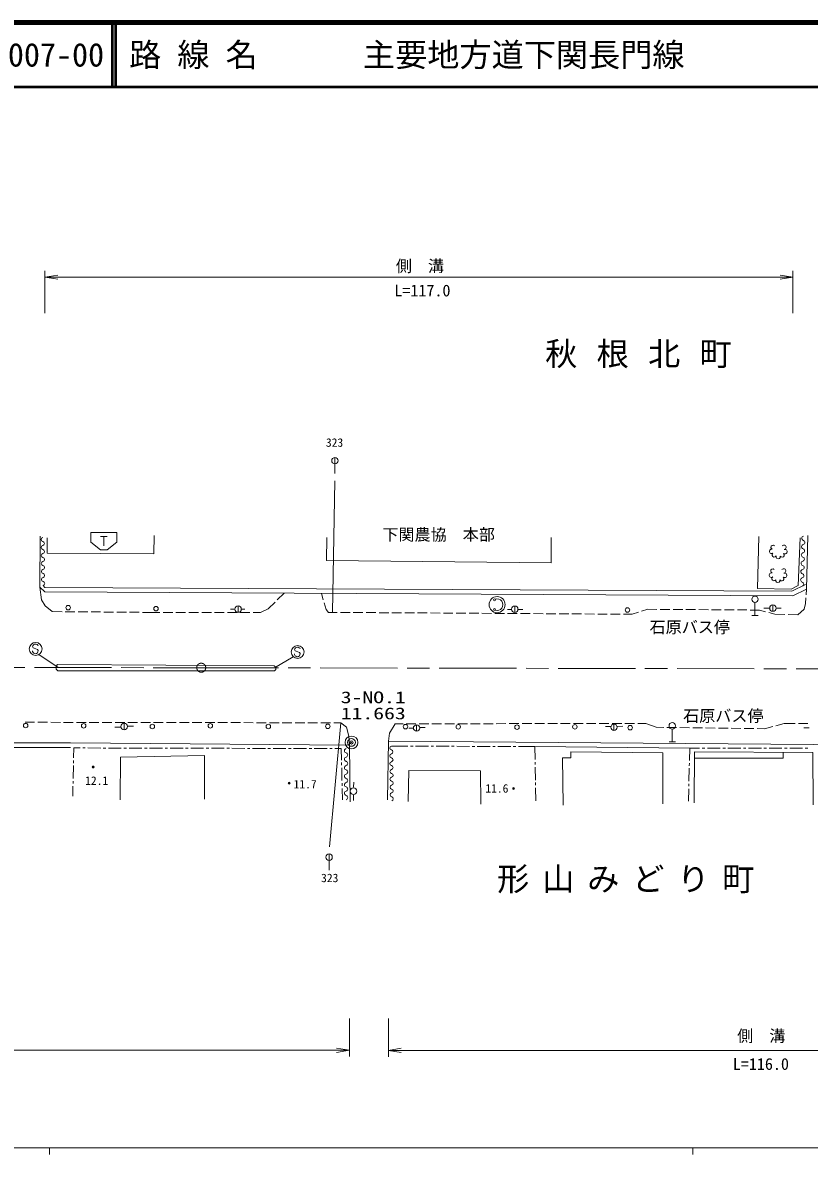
# Model space of a CAD drawing. Units: millimetres, scale not verified. Extents: x 40000 to 680000, y 20000 to 380000.
# Drawn here: x 163816 to 286144, y 204000 to 380000 of the extents above; entities that cross this region are included whole.
import ezdxf
from ezdxf.enums import TextEntityAlignment as Align

# ---------------------------------------------------------------- set-up
doc = ezdxf.new("R2010")
doc.units = ezdxf.units.MM
doc.header["$LTSCALE"] = 1000
doc.header["$PDMODE"] = 32
doc.header["$PDSIZE"] = 500
doc.linetypes.add('CHAIN', pattern=[18.5, 12, -1.5, 3.5, -1.5])
for name, color, linetype, lineweight in [('M-BMK', 2, 'CHAIN', 13), ('M-BMK-SRVR', 3, 'Continuous', 13), ('M-STR-HTXT', 7, 'Continuous', 13), ('M-STR-STRC', 7, 'Continuous', 13), ('M-STR-STRD', 7, 'Continuous', 13), ('M-TTL', 2, 'Continuous', 140), ('M-TTL-BAND', 7, 'Continuous', 13), ('M-TTL-LINE', 7, 'Continuous', 50), ('M-WORK', 1, 'Continuous', 13)]:
    doc.layers.add(name, color=color, linetype=linetype, lineweight=lineweight)
doc.layers.add('M-BMK-HTXT', color=7, linetype='Continuous')
doc.layers.add('M-TTL-TXT', color=7, linetype='Continuous')
doc.styles.add('ＭＳ ゴシック', font='')
doc.styles.get('ＭＳ ゴシック').set_extended_font_data('MS Gothic')

# ---------------------------------------------------------------- blocks, each defined once
blk = doc.blocks.new('open_arrow')
at = {"color": 0, "linetype": 'Continuous', "lineweight": -2}
blk.add_lwpolyline([(7.5, 1.25), (0, 0), (7.5, -1.25)], dxfattribs=at)

msp = doc.modelspace()

# ---------------------------------------------------------------- linework, layer by layer
at = {"layer": 'M-BMK'}
msp.add_lwpolyline([(91637, 279783), (191586, 279678), (352610, 279389)], dxfattribs=at)
msp.add_circle((191586, 279678), 700, dxfattribs=at)
at = {"layer": 'M-BMK-SRVR'}
for radius in [1000, 600]:
    msp.add_circle((214950, 268059), radius, dxfattribs=at)
msp.add_point((214950, 268059), dxfattribs=at)
at = {"layer": 'M-STR-HTXT'}
for p, q in [((167276, 334826), (167276, 341417)), ((167276, 340417), (283581, 340417)), ((283581, 334826), (283581, 341417)), ((214644, 225115), (214644, 219201)), ((220688, 225115), (220688, 219161)), ((101030, 220201), (214644, 220201)), ((220688, 220161), (336727, 220161))]:
    msp.add_line(p, q, dxfattribs=at)
at = {"layer": 'M-STR-STRC'}
for p, q in [((165363, 282202), (165324, 282311)), ((165376, 283090), (165360, 282976)), ((165360, 282976), (165446, 282794)), ((165447, 282024), (165363, 282202)), ((165505, 283229), (165376, 283090)), ((165446, 282794), (165597, 282721)), ((165550, 281950), (165447, 282024)), ((165636, 283321), (165505, 283229)), ((165696, 281875), (165550, 281950)), ((165597, 282721), (166129, 282532)), ((165802, 283355), (165636, 283321)), ((165817, 281858), (165696, 281875)), ((165918, 283339), (165802, 283355)), ((165984, 281887), (165817, 281858)), ((166062, 283266), (165918, 283339)), ((166109, 281983), (165984, 281887)), ((166172, 283192), (166062, 283266)), ((166180, 282132), (166109, 281983)), ((166129, 282532), (166209, 282360)), ((166206, 283080), (166172, 283192)), ((166209, 282360), (166180, 282132)), ((166315, 281727), (169364, 279701)), ((206101, 281725), (206062, 281835)), ((206115, 282614), (206099, 282500)), ((206099, 282500), (206184, 282318)), ((206185, 281548), (206101, 281725)), ((206243, 282752), (206115, 282614)), ((206184, 282318), (206335, 282244)), ((206374, 282845), (206243, 282752)), ((206335, 282244), (206867, 282056)), ((206540, 282879), (206374, 282845)), ((206656, 282862), (206540, 282879)), ((206800, 282790), (206656, 282862)), ((206910, 282715), (206800, 282790)), ((206918, 281656), (206847, 281507)), ((206867, 282056), (206948, 281883)), ((206944, 282604), (206910, 282715)), ((206948, 281883), (206918, 281656)), ((202971, 279651), (205893, 281393)), ((206288, 281474), (206185, 281548)), ((206434, 281399), (206288, 281474)), ((206555, 281382), (206434, 281399)), ((206722, 281411), (206555, 281382)), ((206847, 281507), (206722, 281411))]:
    msp.add_line(p, q, dxfattribs=at)
for centre in [(165834, 282604), (206572, 282127)]:
    msp.add_circle(centre, 1000, dxfattribs=at)
at = {"layer": 'M-STR-STRD'}
msp.add_lwpolyline([(169016, 279943), (169016, 279469), (169303, 279215), (202955, 279177), (203173, 279384), (203168, 279744), (202928, 279984), (169261, 280177)], close=True, dxfattribs=at)
at = {"layer": 'M-TTL'}
msp.add_line((680000, 380000), (40000, 380000), dxfattribs=at)
at = {"layer": 'M-TTL-BAND'}
for p, q in [((40000, 205000), (579000, 205000)), ((168000, 205000), (168000, 204000)), ((268000, 205000), (268000, 204000))]:
    msp.add_line(p, q, dxfattribs=at)
at = {"layer": 'M-TTL-LINE'}
for p, q in [((177750, 380000), (177750, 370000)), ((178250, 380000), (178250, 370000)), ((40000, 370000), (680000, 370000))]:
    msp.add_line(p, q, dxfattribs=at)
at = {"layer": 'M-WORK'}
for p, q in [((212375, 309875), (212375, 312375)), ((211975, 288285), (212348, 308754)), ((166489, 292191), (166538, 300153)), ((178440, 300709), (174440, 300709)), ((174440, 300709), (174440, 299209)), ((174440, 299209), (175940, 298009)), ((176940, 300112), (175940, 300112)), ((176440, 298612), (176440, 300112)), ((176940, 298009), (178440, 299209)), ((178440, 299209), (178440, 300709)), ((285708, 291912), (285911, 300220)), ((175940, 298009), (176940, 298009)), ((167276, 291460), (166489, 292191)), ((166489, 292191), (166727, 290237)), ((167279, 292160), (166996, 292445)), ((167279, 292160), (283421, 291577)), ((283421, 291577), (285540, 292609)), ((167276, 291460), (283581, 290876)), ((203418, 290225), (204482, 291273)), ((210280, 291244), (210569, 290228)), ((283581, 290876), (285708, 291912)), ((285540, 289646), (285606, 290530)), ((285643, 291028), (285708, 291912)), ((166727, 290237), (167316, 289317)), ((167316, 289317), (168384, 288409)), ((196155, 288776), (196802, 288776)), ((197318, 289299), (197318, 288299)), ((197816, 288793), (198388, 288801)), ((200810, 288273), (201997, 288825)), ((201997, 288825), (203062, 289874)), ((210705, 289747), (210994, 288730)), ((210994, 288730), (211362, 288289)), ((239202, 288749), (239835, 288749)), ((240337, 289277), (240337, 288277)), ((240833, 288755), (241585, 288755)), ((260051, 288458), (261027, 288769)), ((261027, 288769), (262446, 288759)), ((262946, 288755), (264446, 288745)), ((264946, 288741), (266446, 288730)), ((266946, 288727), (268446, 288716)), ((268946, 288713), (270446, 288702)), ((270946, 288699), (272446, 288688)), ((272946, 288684), (274446, 288674)), ((274946, 288670), (276446, 288660)), ((276946, 288656), (278365, 288646)), ((277686, 287825), (277686, 289825)), ((278365, 288646), (279338, 288392)), ((279074, 288936), (279966, 288936)), ((280473, 289454), (280473, 288454)), ((280972, 288961), (281782, 288961)), ((284356, 287928), (285332, 288763)), ((285332, 288763), (285540, 289646)), ((168384, 288409), (169947, 288396)), ((170447, 288392), (171947, 288380)), ((172447, 288376), (173947, 288363)), ((174447, 288359), (175947, 288347)), ((176447, 288343), (177947, 288330)), ((178447, 288326), (179947, 288314)), ((180447, 288310), (181947, 288297)), ((182447, 288293), (184011, 288280)), ((184011, 288280), (185160, 288280)), ((185660, 288280), (187160, 288279)), ((187660, 288279), (189160, 288278)), ((189660, 288278), (191160, 288277)), ((191660, 288277), (193160, 288276)), ((193660, 288276), (195160, 288276)), ((195660, 288275), (197160, 288275)), ((197660, 288275), (199160, 288274)), ((199660, 288274), (200810, 288273)), ((211362, 288289), (212730, 288280)), ((213230, 288277), (214730, 288268)), ((215230, 288265), (216730, 288255)), ((217230, 288252), (218730, 288243)), ((219230, 288240), (220730, 288231)), ((221230, 288227), (222730, 288218)), ((223230, 288215), (224730, 288206)), ((225230, 288203), (226730, 288193)), ((227230, 288190), (228730, 288181)), ((229230, 288178), (230730, 288169)), ((231230, 288165), (232730, 288156)), ((233230, 288153), (234730, 288144)), ((235230, 288141), (236730, 288131)), ((237230, 288128), (238730, 288119)), ((239230, 288116), (240730, 288107)), ((241230, 288103), (242730, 288094)), ((243230, 288091), (244730, 288082)), ((245230, 288079), (246730, 288069)), ((247230, 288066), (248730, 288057)), ((249230, 288054), (250730, 288045)), ((251230, 288041), (252730, 288032)), ((253230, 288029), (254730, 288020)), ((255230, 288017), (256729, 288007)), ((257229, 288004), (258598, 287996)), ((258598, 287996), (259574, 288306)), ((277186, 287825), (278186, 287825)), ((279822, 288265), (280795, 288011)), ((280795, 288011), (282326, 287975)), ((282825, 287964), (284356, 287928)), ((164184, 271195), (165684, 271192)), ((166184, 271191), (167684, 271189)), ((168184, 271188), (169684, 271185)), ((170184, 271184), (171684, 271182)), ((172184, 271181), (173684, 271178)), ((174184, 271177), (175684, 271175)), ((176184, 271174), (177684, 271171)), ((178184, 271170), (179684, 271168)), ((180184, 271167), (181684, 271164)), ((182184, 271164), (183684, 271161)), ((184184, 271160), (185684, 271157)), ((186184, 271157), (187684, 271154)), ((188184, 271153), (189684, 271151)), ((190184, 271150), (191684, 271147)), ((192184, 271146), (193684, 271144)), ((194184, 271143), (195684, 271140)), ((196184, 271139), (197684, 271137)), ((198184, 271136), (199684, 271133)), ((200184, 271132), (201684, 271130)), ((202184, 271129), (203684, 271126)), ((204184, 271125), (205684, 271123)), ((206184, 271122), (207684, 271119)), ((208184, 271119), (209684, 271116)), ((210184, 271115), (211684, 271112)), ((211546, 251830), (213281, 271110)), ((212184, 271112), (213281, 271110)), ((213281, 271110), (214158, 270444)), ((178156, 270443), (179089, 270460)), ((179605, 271034), (179605, 270034)), ((180103, 270590), (181036, 270590)), ((214158, 270444), (214538, 269045)), ((220688, 268263), (220875, 269509)), ((220875, 269509), (221721, 270969)), ((221721, 270969), (222965, 270970)), ((223465, 270970), (224965, 270971)), ((223854, 270270), (224557, 270270)), ((225075, 270805), (225075, 269805)), ((225465, 270972), (226965, 270973)), ((225571, 270374), (226389, 270374)), ((227465, 270973), (228965, 270974)), ((229465, 270974), (230965, 270975)), ((231465, 270975), (232965, 270976)), ((233465, 270977), (234965, 270978)), ((235465, 270978), (236965, 270979)), ((237465, 270979), (238965, 270980)), ((239465, 270981), (240965, 270981)), ((241465, 270982), (242965, 270983)), ((243465, 270983), (244965, 270984)), ((245465, 270984), (246965, 270985)), ((247465, 270986), (248965, 270987)), ((249465, 270987), (250965, 270988)), ((251465, 270988), (252965, 270989)), ((253465, 270989), (254965, 270990)), ((254431, 270550), (255265, 270538)), ((255465, 270991), (256965, 270992)), ((255765, 270921), (255765, 269921)), ((256234, 270562), (257118, 270575)), ((257465, 270992), (258965, 270993)), ((259465, 270993), (260708, 270994)), ((260708, 270994), (262347, 270423)), ((262347, 270423), (263504, 270408)), ((264004, 270401), (265503, 270380)), ((264825, 268139), (264825, 270139)), ((266003, 270373), (267503, 270353)), ((268003, 270346), (269503, 270325)), ((270003, 270319), (271503, 270298)), ((272003, 270291), (273503, 270271)), ((274003, 270264), (275503, 270243)), ((276002, 270236), (277502, 270216)), ((278002, 270209), (279159, 270193)), ((279159, 270193), (280445, 270534)), ((280929, 270662), (282215, 271003)), ((282215, 271003), (283931, 271003)), ((284431, 271003), (285931, 271003)), ((285297, 270324), (286139, 270324)), ((171250, 267987), (101030, 267990)), ((171250, 267987), (214644, 267651)), ((214538, 269045), (214644, 267651)), ((214644, 267651), (214729, 258805)), ((264325, 268139), (265325, 268139)), ((171250, 267287), (101030, 267290)), ((171724, 265660), (171752, 267201)), ((171752, 267201), (172757, 267199)), ((173157, 267198), (173557, 267197)), ((173957, 267197), (175957, 267192)), ((176357, 267191), (176757, 267190)), ((177157, 267190), (179157, 267185)), ((179557, 267184), (179957, 267183)), ((180357, 267182), (182357, 267178)), ((182757, 267177), (183157, 267176)), ((183557, 267175), (185557, 267171)), ((185957, 267170), (186357, 267169)), ((186757, 267168), (188757, 267164)), ((189157, 267163), (189557, 267162)), ((189957, 267161), (191957, 267157)), ((192357, 267156), (192757, 267155)), ((193157, 267154), (195157, 267150)), ((195557, 267149), (195957, 267148)), ((196357, 267147), (198357, 267143)), ((198757, 267142), (199157, 267141)), ((199557, 267140), (201557, 267136)), ((201957, 267135), (202357, 267134)), ((202757, 267133), (204757, 267128)), ((205157, 267128), (205557, 267127)), ((205957, 267126), (207957, 267121)), ((208357, 267121), (208757, 267120)), ((209157, 267119), (211157, 267114)), ((211557, 267113), (211957, 267113)), ((212357, 267112), (213361, 267109)), ((213361, 267109), (213400, 265320)), ((221147, 267497), (223715, 267488)), ((224115, 267487), (224515, 267485)), ((224915, 267484), (226915, 267477)), ((227315, 267475), (227715, 267474)), ((228115, 267472), (230115, 267465)), ((230515, 267464), (230915, 267463)), ((231315, 267461), (233314, 267454)), ((233714, 267453), (234114, 267451)), ((234514, 267450), (236514, 267443)), ((236914, 267441), (237314, 267440)), ((237714, 267439), (239714, 267432)), ((240114, 267430), (240514, 267429)), ((240914, 267427), (243482, 267418)), ((243482, 267418), (243508, 265408)), ((243482, 267418), (267535, 267170)), ((267490, 265242), (267535, 267170)), ((267535, 267170), (269082, 267168)), ((269482, 267168), (269882, 267167)), ((270282, 267167), (272282, 267164)), ((272682, 267164), (273082, 267163)), ((273482, 267163), (275482, 267161)), ((275882, 267160), (276282, 267160)), ((276682, 267159), (278682, 267157)), ((279082, 267156), (279482, 267156)), ((279882, 267155), (281882, 267153)), ((282282, 267153), (282682, 267152)), ((283082, 267152), (285082, 267149)), ((285482, 267149), (285882, 267148)), ((171665, 262461), (171702, 264461)), ((171709, 264860), (171717, 265260)), ((213408, 264920), (213417, 264520)), ((213425, 264120), (213468, 262120)), ((243514, 265008), (243519, 264608)), ((243524, 264208), (243550, 262208)), ((267415, 262043), (267462, 264042)), ((267471, 264442), (267481, 264842)), ((171614, 259720), (171643, 261261)), ((171650, 261661), (171658, 262061)), ((213476, 261721), (213485, 261321)), ((213493, 260921), (213532, 259131)), ((215281, 261086), (215305, 261884)), ((243556, 261808), (243561, 261408)), ((243566, 261008), (243593, 258998)), ((267342, 258915), (267387, 260843)), ((267396, 261243), (267406, 261643)), ((215244, 259859), (215244, 259012)), ((211466, 248219), (211466, 250719))]:
    msp.add_line(p, q, dxfattribs=at)
for points in [[(167646, 299899), (167641, 297483), (184224, 297373), (184243, 300226)], [(211115, 299921), (211059, 296360), (245983, 295974), (246010, 299921)], [(278287, 300069), (278066, 292008), (283293, 291916), (284379, 292468), (284729, 299867)], [(220537, 259111), (220688, 268263), (319739, 267500)], [(178990, 259147), (179036, 265789), (192071, 266014), (192113, 259223)], [(247853, 258322), (247766, 265664), (249051, 265688), (249051, 266612), (263347, 266445), (263338, 258519)], [(268252, 258648), (268299, 266602), (286667, 266510), (286732, 258348)], [(268294, 265637), (282094, 265608), (282094, 266533)], [(223754, 258858), (223846, 263699), (235000, 263643), (235037, 258453)]]:
    msp.add_lwpolyline(points, dxfattribs=at)
for centre, radius in [((212375, 311875), 500), ((237593, 289491), 1250), ((277686, 290325), 500), ((170895, 289022), 350), ((184552, 288856), 350), ((197318, 288799), 500), ((237170, 290238), 150), ((237205, 288757), 150), ((240337, 288777), 500), ((257859, 288665), 350), ((280473, 288954), 500), ((264825, 270639), 500), ((164298, 270681), 350), ((173298, 270653), 350), ((179605, 270534), 500), ((183982, 270543), 350), ((193010, 270653), 350), ((202010, 270543), 350), ((211258, 270571), 350), ((223351, 270515), 350), ((225075, 270305), 500), ((231550, 270488), 350), ((240688, 270433), 350), ((249688, 270488), 350), ((255765, 270421), 500), ((258274, 270350), 350), ((174789, 264242), 150), ((174789, 264242), 120), ((174789, 264242), 90), ((174789, 264242), 60), ((174789, 264242), 30), ((174789, 264242), 20), ((205257, 261726), 150), ((205257, 261726), 120), ((205257, 261726), 90), ((205257, 261726), 60), ((205257, 261726), 30), ((205257, 261726), 20), ((215265, 260480), 500), ((240161, 260903), 150), ((240161, 260903), 120), ((240161, 260903), 90), ((240161, 260903), 60), ((240161, 260903), 30), ((240161, 260903), 20), ((211466, 250219), 500)]:
    msp.add_circle(centre, radius, dxfattribs=at)
for centre, radius, start, end in [((167016, 299638), 321, 103.12843, 257.67865), ((166879, 299012), 321, 283.12843, 77.67865), ((285304, 299809), 336, 103.16808, 253.58381), ((285114, 299165), 336, 283.16808, 73.58381), ((167025, 298387), 321, 103.12843, 257.67865), ((167034, 297136), 321, 103.12843, 257.67865), ((166888, 297761), 321, 283.12843, 77.67865), ((280295, 297770), 351, 75.21658, 302.87239), ((280496, 298417), 327, 48.05697, 250.032), ((280676, 297206), 330, 125.34215, 332.74682), ((281908, 297188), 330, 205.99053, 52.09845), ((282185, 298419), 344, 278.02627, 140.0627), ((282325, 297734), 357, 233.0818, 105.00717), ((285230, 297213), 336, 103.16808, 253.58381), ((285267, 298511), 336, 103.16808, 253.58381), ((285077, 297867), 336, 283.16808, 73.58381), ((167042, 295886), 321, 103.12843, 257.67865), ((166897, 296510), 321, 283.12843, 77.67865), ((281290, 296956), 334, 162.80821, 15.28076), ((285193, 295916), 336, 103.16808, 253.58381), ((285040, 296569), 336, 283.16808, 73.58381), ((167051, 294635), 321, 103.12843, 257.67865), ((166906, 295259), 321, 283.12843, 77.67865), ((166914, 294008), 321, 283.12843, 77.67865), ((280253, 294085), 351, 75.21658, 302.87239), ((280455, 294731), 327, 48.05697, 250.032), ((282143, 294734), 344, 278.02627, 140.0627), ((282284, 294048), 357, 233.0818, 105.00717), ((285156, 294618), 336, 103.16808, 253.58381), ((284967, 293974), 336, 283.16808, 73.58381), ((285003, 295271), 336, 283.16808, 73.58381), ((167060, 293384), 321, 103.12843, 257.67865), ((166923, 292757), 321, 283.12843, 77.67865), ((280635, 293520), 330, 125.34215, 332.74682), ((281248, 293270), 334, 162.80821, 15.28076), ((281867, 293503), 330, 205.99053, 52.09845), ((285120, 293320), 336, 103.16808, 253.58381), ((284930, 292676), 336, 283.16808, 73.58381), ((237593, 289491), 900, 251.00396, 110.12434), ((214201, 266779), 344, 105.92148, 254.07852), ((214201, 265454), 344, 105.92148, 254.07852), ((214012, 266117), 344, 285.92148, 74.07852), ((221208, 267194), 310, 101.44865, 259.29544), ((221216, 265979), 310, 101.44865, 259.29544), ((221093, 266586), 310, 281.44865, 79.29544), ((214201, 264129), 344, 105.92148, 254.07852), ((214012, 264791), 344, 285.92148, 74.07852), ((221224, 264764), 310, 101.44865, 259.29544), ((221101, 265371), 310, 281.44865, 79.29544), ((221109, 264156), 310, 281.44865, 79.29544), ((214201, 262804), 344, 105.92148, 254.07852), ((214012, 263466), 344, 285.92148, 74.07852), ((214012, 262141), 344, 285.92148, 74.07852), ((221232, 263550), 310, 101.44865, 259.29544), ((221240, 262335), 310, 101.44865, 259.29544), ((221117, 262941), 310, 281.44865, 79.29544), ((214201, 261479), 344, 105.92148, 254.07852), ((214201, 260153), 344, 105.92148, 254.07852), ((214012, 260816), 344, 285.92148, 74.07852), ((221248, 261120), 310, 101.44865, 259.29544), ((221125, 261727), 310, 281.44865, 79.29544), ((221133, 260512), 310, 281.44865, 79.29544), ((214012, 259491), 344, 285.92148, 74.07852), ((221256, 259905), 310, 101.44865, 259.29544), ((221141, 259297), 310, 281.44865, 79.29544)]:
    msp.add_arc(centre, radius, start, end, dxfattribs=at)

# ---------------------------------------------------------------- block references
at = {"layer": 'M-STR-HTXT', "xscale": 267, "yscale": 267}
for p in [(167276, 340417), (220688, 220161)]:
    msp.add_blockref('open_arrow', p, dxfattribs=at)
at = {"layer": 'M-STR-HTXT', "xscale": 267, "yscale": 267, "rotation": 180}
for p in [(283581, 340417), (214644, 220201)]:
    msp.add_blockref('open_arrow', p, dxfattribs=at)

# ---------------------------------------------------------------- texts
at = {"layer": 'M-BMK-HTXT', "char_height": 3666, "attachment_point": 5, "style": 'ＭＳ ゴシック'}
for s, insert in [('\\T1.6;秋根北町', (261063, 328292)), ('\\T1.4;形山みどり町', (258599, 246627))]:
    msp.add_mtext(s, dxfattribs=dict(at, insert=insert))
at = {"layer": 'M-BMK-SRVR', "style": 'ＭＳ ゴシック', "width": 1.35}
for s, p in [('3-NO.1', (213281, 273610)), ('11.663', (213281, 271110))]:
    msp.add_text(s, height=1833, dxfattribs=at).set_placement(p, align=Align.BOTTOM_LEFT)
at = {"layer": 'M-STR-HTXT', "style": 'ＭＳ ゴシック'}
for p in [(225597, 342151), (278667, 222428)]:
    msp.add_text('側\u3000溝', height=1833, dxfattribs=at).set_placement(p, align=Align.MIDDLE_CENTER)
for s, p in [('L=117.0', (225975, 336876)), ('L=116.0', (278605, 216589))]:
    msp.add_text(s, height=1833, dxfattribs=at).set_placement(p, align=Align.BOTTOM_CENTER)
at = {"layer": 'M-TTL-TXT', "style": 'ＭＳ ゴシック'}
for s, p in [('007-00', (161521, 375000)), ('路 線 名', (180380, 375000)), ('主要地方道下関長門線', (216734, 375000))]:
    msp.add_text(s, height=3666, dxfattribs=at).set_placement(p, align=Align.MIDDLE_LEFT)
at = {"layer": 'M-WORK', "style": 'ＭＳ ゴシック'}
for s, height, p in [('323', 1320, (212318, 314699)), ('下関農協\u3000本部', 1833, (228498, 300379)), ('石原バス停', 1833, (267550, 285995)), ('石原バス停', 1833, (272768, 272205)), ('12.1', 1320, (175325, 262122)), ('11.7', 1320, (207741, 261570)), ('11.6', 1320, (237557, 260917)), ('323', 1320, (211565, 246992))]:
    msp.add_text(s, height=height, dxfattribs=at).set_placement(p, align=Align.MIDDLE_CENTER)

doc.saveas('drawing.dxf')
